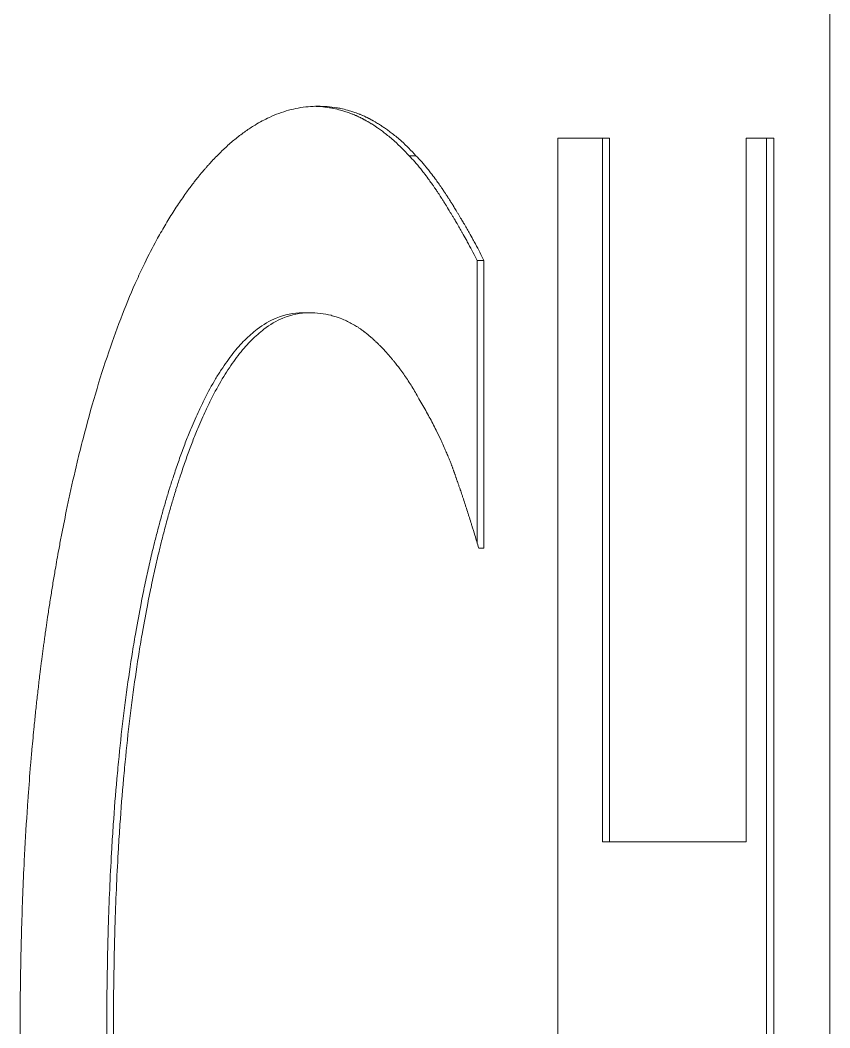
# Model space of a CAD drawing. Header units: millimetres. Extents: x 0 to 8410, y 0 to 5940.
# Drawn here: x 2665.186 to 2666.315, y 2257.443 to 2258.848 of the extents above; entities that cross this region are included whole.
import ezdxf

# ---------------------------------------------------------------- set-up
doc = ezdxf.new("R2010")
doc.units = ezdxf.units.MM
doc.header["$LTSCALE"] = 10
doc.layers.add('가시적인 것(ISO)', color=3, linetype='Continuous', lineweight=5, true_color=0x00ff00)

msp = doc.modelspace()

# ---------------------------------------------------------------- linework, layer by layer
at = {"layer": '가시적인 것(ISO)'}
for p, q in [((2666.3148, 2267.579), (2666.3148, 2238.579)), ((2666.0074, 2258.6833), (2665.9356, 2258.6833)), ((2665.9356, 2256.1833), (2665.9356, 2258.6833)), ((2666.0074, 2258.6833), (2666.0074, 2257.7027)), ((2666.2365, 2258.6833), (2666.1982, 2258.6833)), ((2666.1982, 2257.7027), (2666.1982, 2258.6833)), ((2666.2365, 2258.6833), (2666.2365, 2256.1833)), ((2665.7279, 2258.659), (2665.7375, 2258.659)), ((2665.8227, 2258.5131), (2665.8324, 2258.5131)), ((2665.8324, 2258.5131), (2665.8324, 2258.112)), ((2665.5793, 2258.4402), (2665.5888, 2258.4402)), ((2665.8251, 2258.112), (2665.8324, 2258.112)), ((2665.9976, 2257.7027), (2666.0074, 2257.7027)), ((2666.1982, 2257.7027), (2666.0074, 2257.7027))]:
    msp.add_line(p, q, dxfattribs=at)
for points, knots in [([(2665.3091, 2258.3855), (2665.3152, 2258.4037), (2665.3216, 2258.4212), (2665.3282, 2258.4381), (2665.3348, 2258.4549), (2665.3416, 2258.4711), (2665.3486, 2258.4865), (2665.3521, 2258.4943), (2665.3557, 2258.5018), (2665.3593, 2258.5092), (2665.3647, 2258.5203), (2665.3702, 2258.531), (2665.3758, 2258.5413), (2665.3777, 2258.5447), (2665.3796, 2258.5481), (2665.3815, 2258.5514), (2665.3853, 2258.5581), (2665.3891, 2258.5646), (2665.393, 2258.571), (2665.3949, 2258.5741), (2665.3969, 2258.5773), (2665.3988, 2258.5803), (2665.4028, 2258.5865), (2665.4067, 2258.5925), (2665.4108, 2258.5983), (2665.4128, 2258.6012), (2665.4148, 2258.6041), (2665.4168, 2258.6069), (2665.4199, 2258.6112), (2665.4229, 2258.6153), (2665.426, 2258.6193), (2665.4271, 2258.6207), (2665.4281, 2258.622), (2665.4291, 2258.6233), (2665.4307, 2258.6253), (2665.4322, 2258.6273), (2665.4338, 2258.6292), (2665.4343, 2258.6299), (2665.4349, 2258.6305), (2665.4354, 2258.6312), (2665.4364, 2258.6324), (2665.4375, 2258.6337), (2665.4385, 2258.635), (2665.4391, 2258.6356), (2665.4396, 2258.6362), (2665.4401, 2258.6369), (2665.4409, 2258.6378), (2665.4417, 2258.6387), (2665.4425, 2258.6396), (2665.4433, 2258.6406), (2665.4441, 2258.6415), (2665.4449, 2258.6424), (2665.4459, 2258.6436), (2665.447, 2258.6448), (2665.4481, 2258.646), (2665.4486, 2258.6466), (2665.4491, 2258.6472), (2665.4497, 2258.6478), (2665.4513, 2258.6495), (2665.4528, 2258.6513), (2665.4544, 2258.653), (2665.4555, 2258.6541), (2665.4566, 2258.6552), (2665.4577, 2258.6563), (2665.4609, 2258.6596), (2665.4641, 2258.6629), (2665.4673, 2258.666), (2665.4695, 2258.668), (2665.4716, 2258.67), (2665.4738, 2258.672), (2665.4781, 2258.6759), (2665.4824, 2258.6796), (2665.4868, 2258.6831), (2665.489, 2258.6849), (2665.4911, 2258.6866), (2665.4933, 2258.6882), (2665.4977, 2258.6915), (2665.5021, 2258.6946), (2665.5065, 2258.6975), (2665.5087, 2258.699), (2665.5109, 2258.7004), (2665.5131, 2258.7017), (2665.5197, 2258.7057), (2665.5264, 2258.7093), (2665.5331, 2258.7124), (2665.5375, 2258.7144), (2665.542, 2258.7163), (2665.5465, 2258.718), (2665.5554, 2258.7213), (2665.5644, 2258.7237), (2665.5735, 2258.7254), (2665.5826, 2258.727), (2665.5917, 2258.7279), (2665.6008, 2258.7279)], [0, 0, 0, 0, 0.166667, 0.166667, 0.166667, 0.333333, 0.333333, 0.333333, 0.416667, 0.416667, 0.416667, 0.541667, 0.541667, 0.541667, 0.583333, 0.583333, 0.583333, 0.666667, 0.666667, 0.666667, 0.708333, 0.708333, 0.708333, 0.791667, 0.791667, 0.791667, 0.833333, 0.833333, 0.833333, 0.895833, 0.895833, 0.895833, 0.916667, 0.916667, 0.916667, 0.947917, 0.947917, 0.947917, 0.958333, 0.958333, 0.958333, 0.979167, 0.979167, 0.979167, 0.989583, 0.989583, 0.989583, 1.005208, 1.005208, 1.005208, 1.020833, 1.020833, 1.020833, 1.041667, 1.041667, 1.041667, 1.052083, 1.052083, 1.052083, 1.083333, 1.083333, 1.083333, 1.104167, 1.104167, 1.104167, 1.166667, 1.166667, 1.166667, 1.208333, 1.208333, 1.208333, 1.291667, 1.291667, 1.291667, 1.333333, 1.333333, 1.333333, 1.416667, 1.416667, 1.416667, 1.458333, 1.458333, 1.458333, 1.583333, 1.583333, 1.583333, 1.666667, 1.666667, 1.666667, 1.833333, 1.833333, 1.833333, 2, 2, 2, 2]), ([(2665.5962, 2258.7278), (2665.5989, 2258.7277), (2665.6016, 2258.7276), (2665.6043, 2258.7274), (2665.6086, 2258.727), (2665.6128, 2258.7265), (2665.617, 2258.7258), (2665.6191, 2258.7255), (2665.6212, 2258.7251), (2665.6232, 2258.7247), (2665.6263, 2258.7241), (2665.6294, 2258.7233), (2665.6324, 2258.7225), (2665.6334, 2258.7222), (2665.6344, 2258.7219), (2665.6355, 2258.7217), (2665.6375, 2258.7211), (2665.6395, 2258.7204), (2665.6414, 2258.7198), (2665.6424, 2258.7194), (2665.6434, 2258.7191), (2665.6444, 2258.7187), (2665.6459, 2258.7182), (2665.6474, 2258.7176), (2665.6488, 2258.717), (2665.6493, 2258.7168), (2665.6498, 2258.7166), (2665.6503, 2258.7164), (2665.6513, 2258.716), (2665.6522, 2258.7156), (2665.6532, 2258.7152), (2665.6537, 2258.715), (2665.6542, 2258.7148), (2665.6547, 2258.7146), (2665.6556, 2258.7141), (2665.6566, 2258.7137), (2665.6575, 2258.7132), (2665.658, 2258.713), (2665.6585, 2258.7128), (2665.659, 2258.7125), (2665.6597, 2258.7122), (2665.6604, 2258.7118), (2665.6611, 2258.7115), (2665.6613, 2258.7114), (2665.6616, 2258.7112), (2665.6618, 2258.7111), (2665.6622, 2258.7109), (2665.6625, 2258.7107), (2665.6629, 2258.7106), (2665.6632, 2258.7104), (2665.6636, 2258.7102), (2665.664, 2258.71), (2665.6643, 2258.7098), (2665.6647, 2258.7096), (2665.665, 2258.7094), (2665.6654, 2258.7092), (2665.6657, 2258.7091), (2665.6661, 2258.7089), (2665.6665, 2258.7086), (2665.667, 2258.7083), (2665.6675, 2258.7081), (2665.6677, 2258.7079), (2665.6679, 2258.7078), (2665.6682, 2258.7077), (2665.6689, 2258.7073), (2665.6696, 2258.7069), (2665.6703, 2258.7065), (2665.6707, 2258.7062), (2665.6712, 2258.7059), (2665.6717, 2258.7057), (2665.6726, 2258.7051), (2665.6735, 2258.7046), (2665.6745, 2258.704), (2665.6749, 2258.7037), (2665.6754, 2258.7034), (2665.6758, 2258.7032), (2665.6768, 2258.7026), (2665.6777, 2258.702), (2665.6786, 2258.7014), (2665.679, 2258.7011), (2665.6795, 2258.7008), (2665.68, 2258.7005), (2665.6813, 2258.6996), (2665.6827, 2258.6987), (2665.684, 2258.6978), (2665.685, 2258.6972), (2665.6859, 2258.6965), (2665.6868, 2258.6959), (2665.6886, 2258.6946), (2665.6903, 2258.6933), (2665.6921, 2258.692), (2665.693, 2258.6913), (2665.6939, 2258.6906), (2665.6948, 2258.6899), (2665.6992, 2258.6865), (2665.7035, 2258.6829), (2665.7078, 2258.679), (2665.7147, 2258.6729), (2665.7214, 2258.6662), (2665.7279, 2258.659)], [0.062122, 0.062122, 0.062122, 0.062122, 0.166667, 0.166667, 0.166667, 0.333333, 0.333333, 0.333333, 0.416667, 0.416667, 0.416667, 0.541667, 0.541667, 0.541667, 0.583333, 0.583333, 0.583333, 0.666667, 0.666667, 0.666667, 0.708333, 0.708333, 0.708333, 0.770833, 0.770833, 0.770833, 0.791667, 0.791667, 0.791667, 0.833333, 0.833333, 0.833333, 0.854167, 0.854167, 0.854167, 0.895833, 0.895833, 0.895833, 0.916667, 0.916667, 0.916667, 0.947917, 0.947917, 0.947917, 0.958333, 0.958333, 0.958333, 0.973958, 0.973958, 0.973958, 0.989583, 0.989583, 0.989583, 1.005208, 1.005208, 1.005208, 1.020833, 1.020833, 1.020833, 1.041667, 1.041667, 1.041667, 1.052083, 1.052083, 1.052083, 1.083333, 1.083333, 1.083333, 1.104167, 1.104167, 1.104167, 1.145833, 1.145833, 1.145833, 1.166667, 1.166667, 1.166667, 1.208333, 1.208333, 1.208333, 1.229167, 1.229167, 1.229167, 1.291667, 1.291667, 1.291667, 1.333333, 1.333333, 1.333333, 1.416667, 1.416667, 1.416667, 1.458333, 1.458333, 1.458333, 1.666667, 1.666667, 1.666667, 2, 2, 2, 2]), ([(2665.6008, 2258.7279), (2665.6052, 2258.7279), (2665.6095, 2258.7277), (2665.6138, 2258.7274), (2665.6181, 2258.727), (2665.6224, 2258.7265), (2665.6265, 2258.7258), (2665.6286, 2258.7255), (2665.6307, 2258.7251), (2665.6328, 2258.7247), (2665.6359, 2258.7241), (2665.6389, 2258.7233), (2665.642, 2258.7225), (2665.643, 2258.7222), (2665.644, 2258.7219), (2665.645, 2258.7217), (2665.647, 2258.7211), (2665.649, 2258.7204), (2665.651, 2258.7198), (2665.652, 2258.7194), (2665.653, 2258.7191), (2665.654, 2258.7187), (2665.6554, 2258.7182), (2665.6569, 2258.7176), (2665.6584, 2258.717), (2665.6589, 2258.7168), (2665.6594, 2258.7166), (2665.6598, 2258.7164), (2665.6608, 2258.716), (2665.6618, 2258.7156), (2665.6628, 2258.7152), (2665.6632, 2258.715), (2665.6637, 2258.7148), (2665.6642, 2258.7146), (2665.6652, 2258.7141), (2665.6661, 2258.7137), (2665.6671, 2258.7132), (2665.6676, 2258.713), (2665.668, 2258.7128), (2665.6685, 2258.7125), (2665.6692, 2258.7122), (2665.67, 2258.7118), (2665.6707, 2258.7115), (2665.6709, 2258.7114), (2665.6711, 2258.7112), (2665.6714, 2258.7111), (2665.6717, 2258.7109), (2665.6721, 2258.7107), (2665.6724, 2258.7106), (2665.6728, 2258.7104), (2665.6732, 2258.7102), (2665.6735, 2258.71), (2665.6739, 2258.7098), (2665.6742, 2258.7096), (2665.6746, 2258.7094), (2665.6749, 2258.7092), (2665.6753, 2258.7091), (2665.6756, 2258.7089), (2665.6761, 2258.7086), (2665.6766, 2258.7083), (2665.677, 2258.7081), (2665.6773, 2258.7079), (2665.6775, 2258.7078), (2665.6777, 2258.7077), (2665.6784, 2258.7073), (2665.6791, 2258.7069), (2665.6798, 2258.7065), (2665.6803, 2258.7062), (2665.6808, 2258.7059), (2665.6812, 2258.7057), (2665.6822, 2258.7051), (2665.6831, 2258.7046), (2665.684, 2258.704), (2665.6845, 2258.7037), (2665.6849, 2258.7034), (2665.6854, 2258.7032), (2665.6863, 2258.7026), (2665.6872, 2258.702), (2665.6882, 2258.7014), (2665.6886, 2258.7011), (2665.6891, 2258.7008), (2665.6895, 2258.7005), (2665.6909, 2258.6996), (2665.6923, 2258.6987), (2665.6936, 2258.6978), (2665.6945, 2258.6972), (2665.6954, 2258.6965), (2665.6963, 2258.6959), (2665.6981, 2258.6946), (2665.6999, 2258.6933), (2665.7017, 2258.692), (2665.7026, 2258.6913), (2665.7035, 2258.6906), (2665.7044, 2258.6899), (2665.7088, 2258.6865), (2665.7131, 2258.6829), (2665.7174, 2258.679), (2665.7243, 2258.6729), (2665.731, 2258.6662), (2665.7375, 2258.659)], [0, 0, 0, 0, 0.166667, 0.166667, 0.166667, 0.333333, 0.333333, 0.333333, 0.416667, 0.416667, 0.416667, 0.541667, 0.541667, 0.541667, 0.583333, 0.583333, 0.583333, 0.666667, 0.666667, 0.666667, 0.708333, 0.708333, 0.708333, 0.770833, 0.770833, 0.770833, 0.791667, 0.791667, 0.791667, 0.833333, 0.833333, 0.833333, 0.854167, 0.854167, 0.854167, 0.895833, 0.895833, 0.895833, 0.916667, 0.916667, 0.916667, 0.947917, 0.947917, 0.947917, 0.958333, 0.958333, 0.958333, 0.973958, 0.973958, 0.973958, 0.989583, 0.989583, 0.989583, 1.005208, 1.005208, 1.005208, 1.020833, 1.020833, 1.020833, 1.041667, 1.041667, 1.041667, 1.052083, 1.052083, 1.052083, 1.083333, 1.083333, 1.083333, 1.104167, 1.104167, 1.104167, 1.145833, 1.145833, 1.145833, 1.166667, 1.166667, 1.166667, 1.208333, 1.208333, 1.208333, 1.229167, 1.229167, 1.229167, 1.291667, 1.291667, 1.291667, 1.333333, 1.333333, 1.333333, 1.416667, 1.416667, 1.416667, 1.458333, 1.458333, 1.458333, 1.666667, 1.666667, 1.666667, 2, 2, 2, 2]), ([(2665.7279, 2258.659), (2665.7306, 2258.6563), (2665.7332, 2258.6534), (2665.736, 2258.6503), (2665.7387, 2258.6472), (2665.7414, 2258.644), (2665.7442, 2258.6405), (2665.7456, 2258.6388), (2665.747, 2258.637), (2665.7484, 2258.6352), (2665.7505, 2258.6325), (2665.7527, 2258.6296), (2665.7548, 2258.6267), (2665.7556, 2258.6257), (2665.7563, 2258.6247), (2665.757, 2258.6237), (2665.7584, 2258.6217), (2665.7599, 2258.6197), (2665.7614, 2258.6176), (2665.7621, 2258.6165), (2665.7628, 2258.6154), (2665.7636, 2258.6144), (2665.7647, 2258.6128), (2665.7658, 2258.6111), (2665.7669, 2258.6095), (2665.7673, 2258.6089), (2665.7676, 2258.6083), (2665.768, 2258.6078), (2665.7688, 2258.6067), (2665.7695, 2258.6055), (2665.7703, 2258.6044), (2665.7706, 2258.6038), (2665.771, 2258.6032), (2665.7714, 2258.6027), (2665.7719, 2258.6018), (2665.7725, 2258.6009), (2665.7731, 2258.6), (2665.7733, 2258.5997), (2665.7734, 2258.5995), (2665.7736, 2258.5992), (2665.774, 2258.5986), (2665.7744, 2258.598), (2665.7748, 2258.5974), (2665.775, 2258.5971), (2665.7752, 2258.5968), (2665.7753, 2258.5965), (2665.7757, 2258.5959), (2665.7761, 2258.5953), (2665.7765, 2258.5947), (2665.7767, 2258.5944), (2665.7769, 2258.5941), (2665.7771, 2258.5938), (2665.7773, 2258.5933), (2665.7776, 2258.5929), (2665.7779, 2258.5924), (2665.7782, 2258.5919), (2665.7785, 2258.5915), (2665.7788, 2258.591), (2665.7791, 2258.5906), (2665.7793, 2258.5901), (2665.7796, 2258.5896), (2665.7799, 2258.5892), (2665.7802, 2258.5887), (2665.7805, 2258.5882), (2665.7809, 2258.5876), (2665.7812, 2258.587), (2665.7816, 2258.5864), (2665.7818, 2258.5861), (2665.782, 2258.5858), (2665.7822, 2258.5855), (2665.7827, 2258.5846), (2665.7833, 2258.5837), (2665.7838, 2258.5827), (2665.7842, 2258.5821), (2665.7846, 2258.5815), (2665.7849, 2258.5809), (2665.7857, 2258.5797), (2665.7864, 2258.5785), (2665.7871, 2258.5774), (2665.7875, 2258.5768), (2665.7878, 2258.5762), (2665.7882, 2258.5756), (2665.7889, 2258.5744), (2665.7896, 2258.5732), (2665.7903, 2258.572), (2665.7906, 2258.5715), (2665.791, 2258.5709), (2665.7913, 2258.5703), (2665.7924, 2258.5686), (2665.7934, 2258.5668), (2665.7944, 2258.5651), (2665.7951, 2258.564), (2665.7957, 2258.5629), (2665.7964, 2258.5617), (2665.7977, 2258.5595), (2665.799, 2258.5573), (2665.8002, 2258.5551), (2665.8008, 2258.554), (2665.8015, 2258.5529), (2665.8021, 2258.5518), (2665.8039, 2258.5485), (2665.8057, 2258.5454), (2665.8074, 2258.5422), (2665.8086, 2258.5401), (2665.8097, 2258.5381), (2665.8108, 2258.5361), (2665.813, 2258.532), (2665.8151, 2258.5281), (2665.8171, 2258.5243), (2665.8191, 2258.5204), (2665.8209, 2258.5167), (2665.8227, 2258.5131)], [0, 0, 0, 0, 0.166667, 0.166667, 0.166667, 0.333333, 0.333333, 0.333333, 0.416667, 0.416667, 0.416667, 0.541667, 0.541667, 0.541667, 0.583333, 0.583333, 0.583333, 0.666667, 0.666667, 0.666667, 0.708333, 0.708333, 0.708333, 0.770833, 0.770833, 0.770833, 0.791667, 0.791667, 0.791667, 0.833333, 0.833333, 0.833333, 0.854167, 0.854167, 0.854167, 0.885417, 0.885417, 0.885417, 0.895833, 0.895833, 0.895833, 0.916667, 0.916667, 0.916667, 0.927083, 0.927083, 0.927083, 0.947917, 0.947917, 0.947917, 0.958333, 0.958333, 0.958333, 0.973958, 0.973958, 0.973958, 0.989583, 0.989583, 0.989583, 1.005208, 1.005208, 1.005208, 1.020833, 1.020833, 1.020833, 1.041667, 1.041667, 1.041667, 1.052083, 1.052083, 1.052083, 1.083333, 1.083333, 1.083333, 1.104167, 1.104167, 1.104167, 1.145833, 1.145833, 1.145833, 1.166667, 1.166667, 1.166667, 1.208333, 1.208333, 1.208333, 1.229167, 1.229167, 1.229167, 1.291667, 1.291667, 1.291667, 1.333333, 1.333333, 1.333333, 1.416667, 1.416667, 1.416667, 1.458333, 1.458333, 1.458333, 1.583333, 1.583333, 1.583333, 1.666667, 1.666667, 1.666667, 1.833333, 1.833333, 1.833333, 2, 2, 2, 2]), ([(2665.7375, 2258.659), (2665.7402, 2258.6563), (2665.7428, 2258.6534), (2665.7456, 2258.6503), (2665.7483, 2258.6472), (2665.751, 2258.644), (2665.7538, 2258.6405), (2665.7552, 2258.6388), (2665.7566, 2258.637), (2665.758, 2258.6352), (2665.7602, 2258.6325), (2665.7623, 2258.6296), (2665.7645, 2258.6267), (2665.7652, 2258.6257), (2665.7659, 2258.6247), (2665.7666, 2258.6237), (2665.7681, 2258.6217), (2665.7695, 2258.6197), (2665.771, 2258.6176), (2665.7717, 2258.6165), (2665.7725, 2258.6154), (2665.7732, 2258.6144), (2665.7743, 2258.6128), (2665.7754, 2258.6111), (2665.7765, 2258.6095), (2665.7769, 2258.6089), (2665.7773, 2258.6083), (2665.7776, 2258.6078), (2665.7784, 2258.6067), (2665.7791, 2258.6055), (2665.7799, 2258.6044), (2665.7803, 2258.6038), (2665.7806, 2258.6032), (2665.781, 2258.6027), (2665.7816, 2258.6018), (2665.7821, 2258.6009), (2665.7827, 2258.6), (2665.7829, 2258.5997), (2665.7831, 2258.5995), (2665.7833, 2258.5992), (2665.7836, 2258.5986), (2665.784, 2258.598), (2665.7844, 2258.5974), (2665.7846, 2258.5971), (2665.7848, 2258.5968), (2665.785, 2258.5965), (2665.7854, 2258.5959), (2665.7857, 2258.5953), (2665.7861, 2258.5947), (2665.7863, 2258.5944), (2665.7865, 2258.5941), (2665.7867, 2258.5938), (2665.787, 2258.5933), (2665.7873, 2258.5929), (2665.7875, 2258.5924), (2665.7878, 2258.5919), (2665.7881, 2258.5915), (2665.7884, 2258.591), (2665.7887, 2258.5906), (2665.789, 2258.5901), (2665.7893, 2258.5896), (2665.7896, 2258.5892), (2665.7898, 2258.5887), (2665.7901, 2258.5882), (2665.7905, 2258.5876), (2665.7909, 2258.587), (2665.7913, 2258.5864), (2665.7914, 2258.5861), (2665.7916, 2258.5858), (2665.7918, 2258.5855), (2665.7924, 2258.5846), (2665.7929, 2258.5837), (2665.7935, 2258.5827), (2665.7939, 2258.5821), (2665.7942, 2258.5815), (2665.7946, 2258.5809), (2665.7953, 2258.5797), (2665.796, 2258.5785), (2665.7968, 2258.5774), (2665.7971, 2258.5768), (2665.7975, 2258.5762), (2665.7978, 2258.5756), (2665.7985, 2258.5744), (2665.7992, 2258.5732), (2665.7999, 2258.572), (2665.8003, 2258.5715), (2665.8006, 2258.5709), (2665.801, 2258.5703), (2665.802, 2258.5686), (2665.803, 2258.5668), (2665.804, 2258.5651), (2665.8047, 2258.564), (2665.8054, 2258.5629), (2665.806, 2258.5617), (2665.8073, 2258.5595), (2665.8086, 2258.5573), (2665.8099, 2258.5551), (2665.8105, 2258.554), (2665.8111, 2258.5529), (2665.8117, 2258.5518), (2665.8136, 2258.5485), (2665.8154, 2258.5454), (2665.8171, 2258.5422), (2665.8182, 2258.5401), (2665.8194, 2258.5381), (2665.8205, 2258.5361), (2665.8227, 2258.532), (2665.8247, 2258.5281), (2665.8267, 2258.5243), (2665.8287, 2258.5204), (2665.8306, 2258.5167), (2665.8324, 2258.5131)], [0, 0, 0, 0, 0.166667, 0.166667, 0.166667, 0.333333, 0.333333, 0.333333, 0.416667, 0.416667, 0.416667, 0.541667, 0.541667, 0.541667, 0.583333, 0.583333, 0.583333, 0.666667, 0.666667, 0.666667, 0.708333, 0.708333, 0.708333, 0.770833, 0.770833, 0.770833, 0.791667, 0.791667, 0.791667, 0.833333, 0.833333, 0.833333, 0.854167, 0.854167, 0.854167, 0.885417, 0.885417, 0.885417, 0.895833, 0.895833, 0.895833, 0.916667, 0.916667, 0.916667, 0.927083, 0.927083, 0.927083, 0.947917, 0.947917, 0.947917, 0.958333, 0.958333, 0.958333, 0.973958, 0.973958, 0.973958, 0.989583, 0.989583, 0.989583, 1.005208, 1.005208, 1.005208, 1.020833, 1.020833, 1.020833, 1.041667, 1.041667, 1.041667, 1.052083, 1.052083, 1.052083, 1.083333, 1.083333, 1.083333, 1.104167, 1.104167, 1.104167, 1.145833, 1.145833, 1.145833, 1.166667, 1.166667, 1.166667, 1.208333, 1.208333, 1.208333, 1.229167, 1.229167, 1.229167, 1.291667, 1.291667, 1.291667, 1.333333, 1.333333, 1.333333, 1.416667, 1.416667, 1.416667, 1.458333, 1.458333, 1.458333, 1.583333, 1.583333, 1.583333, 1.666667, 1.666667, 1.666667, 1.833333, 1.833333, 1.833333, 2, 2, 2, 2]), ([(2665.8227, 2258.5131), (2665.8227, 2258.502), (2665.8227, 2258.4908), (2665.8227, 2258.4797), (2665.8227, 2258.4685), (2665.8227, 2258.4574), (2665.8227, 2258.4463), (2665.8227, 2258.4295), (2665.8227, 2258.4128), (2665.8227, 2258.3961), (2665.8227, 2258.3905), (2665.8227, 2258.385), (2665.8227, 2258.3794), (2665.8227, 2258.3683), (2665.8227, 2258.3571), (2665.8227, 2258.346), (2665.8227, 2258.3404), (2665.8227, 2258.3348), (2665.8227, 2258.3293), (2665.8227, 2258.3181), (2665.8227, 2258.307), (2665.8227, 2258.2958), (2665.8227, 2258.2903), (2665.8227, 2258.2847), (2665.8227, 2258.2791), (2665.8227, 2258.268), (2665.8227, 2258.2568), (2665.8227, 2258.2457), (2665.8227, 2258.2401), (2665.8227, 2258.2345), (2665.8227, 2258.229), (2665.8227, 2258.2123), (2665.8227, 2258.1955), (2665.8227, 2258.1788), (2665.8227, 2258.1592), (2665.8227, 2258.1396), (2665.8227, 2258.12)], [0, 0, 0, 0, 0.00334279, 0.00334279, 0.00334279, 0.00668558, 0.00668558, 0.00668558, 0.01169976, 0.01169976, 0.01169976, 0.01337115, 0.01337115, 0.01337115, 0.01671394, 0.01671394, 0.01671394, 0.01838533, 0.01838533, 0.01838533, 0.02172812, 0.02172812, 0.02172812, 0.02339951, 0.02339951, 0.02339951, 0.0267423, 0.0267423, 0.0267423, 0.0284137, 0.0284137, 0.0284137, 0.03342788, 0.03342788, 0.03342788, 0.03931242, 0.03931242, 0.03931242, 0.03931242]), ([(2665.5793, 2258.4402), (2665.5668, 2258.4402), (2665.5546, 2258.4377), (2665.5426, 2258.4326), (2665.5336, 2258.4289), (2665.5247, 2258.4237), (2665.516, 2258.4171), (2665.5131, 2258.4149), (2665.5102, 2258.4125), (2665.5074, 2258.41), (2665.5017, 2258.405), (2665.496, 2258.3993), (2665.4905, 2258.393), (2665.4877, 2258.3899), (2665.4849, 2258.3866), (2665.4822, 2258.3831), (2665.4767, 2258.3762), (2665.4713, 2258.3687), (2665.466, 2258.3605), (2665.4633, 2258.3564), (2665.4607, 2258.3522), (2665.458, 2258.3478), (2665.4528, 2258.339), (2665.4476, 2258.3296), (2665.4426, 2258.3195), (2665.44, 2258.3145), (2665.4375, 2258.3093), (2665.435, 2258.304), (2665.4313, 2258.296), (2665.4276, 2258.2876), (2665.424, 2258.2789), (2665.4228, 2258.276), (2665.4216, 2258.273), (2665.4204, 2258.27), (2665.4179, 2258.2641), (2665.4156, 2258.2579), (2665.4132, 2258.2517), (2665.412, 2258.2485), (2665.4109, 2258.2453), (2665.4097, 2258.2421), (2665.4074, 2258.2357), (2665.4051, 2258.2291), (2665.4028, 2258.2223), (2665.4016, 2258.2189), (2665.4005, 2258.2155), (2665.3994, 2258.2121), (2665.3977, 2258.2069), (2665.396, 2258.2016), (2665.3943, 2258.1962), (2665.3937, 2258.1945), (2665.3932, 2258.1927), (2665.3926, 2258.1909), (2665.3918, 2258.1881), (2665.391, 2258.1854), (2665.3901, 2258.1827), (2665.3893, 2258.1799), (2665.3885, 2258.1771), (2665.3877, 2258.1743), (2665.3869, 2258.1715), (2665.3861, 2258.1687), (2665.3852, 2258.1659), (2665.3844, 2258.163), (2665.3836, 2258.1602), (2665.3828, 2258.1573), (2665.3818, 2258.1535), (2665.3807, 2258.1496), (2665.3797, 2258.1458), (2665.3792, 2258.1438), (2665.3786, 2258.1419), (2665.3781, 2258.1399), (2665.3766, 2258.1341), (2665.3751, 2258.1282), (2665.3736, 2258.1222), (2665.3726, 2258.1182), (2665.3716, 2258.1142), (2665.3706, 2258.1102), (2665.3686, 2258.1021), (2665.3667, 2258.094), (2665.3648, 2258.0857), (2665.3639, 2258.0815), (2665.363, 2258.0774), (2665.3621, 2258.0732), (2665.3602, 2258.0648), (2665.3584, 2258.0563), (2665.3567, 2258.0478), (2665.3558, 2258.0435), (2665.355, 2258.0391), (2665.3541, 2258.0348), (2665.3516, 2258.0218), (2665.3491, 2258.0085), (2665.3468, 2257.995), (2665.3452, 2257.986), (2665.3437, 2257.9769), (2665.3422, 2257.9677), (2665.3393, 2257.9493), (2665.3365, 2257.9304), (2665.3339, 2257.9112), (2665.3326, 2257.9015), (2665.3313, 2257.8918), (2665.3301, 2257.882), (2665.3277, 2257.8623), (2665.3255, 2257.8422), (2665.3234, 2257.8217), (2665.3224, 2257.8114), (2665.3214, 2257.8011), (2665.3205, 2257.7906), (2665.3186, 2257.7697), (2665.3169, 2257.7484), (2665.3154, 2257.7266), (2665.3147, 2257.7157), (2665.314, 2257.7047), (2665.3133, 2257.6936), (2665.3114, 2257.6604), (2665.3098, 2257.6262), (2665.3087, 2257.591), (2665.3072, 2257.5442), (2665.3064, 2257.4956), (2665.3064, 2257.4454)], [0, 0, 0, 0, 0.166667, 0.166667, 0.166667, 0.291667, 0.291667, 0.291667, 0.333333, 0.333333, 0.333333, 0.416667, 0.416667, 0.416667, 0.458333, 0.458333, 0.458333, 0.541667, 0.541667, 0.541667, 0.583333, 0.583333, 0.583333, 0.666667, 0.666667, 0.666667, 0.708333, 0.708333, 0.708333, 0.770833, 0.770833, 0.770833, 0.791667, 0.791667, 0.791667, 0.833333, 0.833333, 0.833333, 0.854167, 0.854167, 0.854167, 0.895833, 0.895833, 0.895833, 0.916667, 0.916667, 0.916667, 0.947917, 0.947917, 0.947917, 0.958333, 0.958333, 0.958333, 0.973958, 0.973958, 0.973958, 0.989583, 0.989583, 0.989583, 1.005208, 1.005208, 1.005208, 1.020833, 1.020833, 1.020833, 1.041667, 1.041667, 1.041667, 1.052083, 1.052083, 1.052083, 1.083333, 1.083333, 1.083333, 1.104167, 1.104167, 1.104167, 1.145833, 1.145833, 1.145833, 1.166667, 1.166667, 1.166667, 1.208333, 1.208333, 1.208333, 1.229167, 1.229167, 1.229167, 1.291667, 1.291667, 1.291667, 1.333333, 1.333333, 1.333333, 1.416667, 1.416667, 1.416667, 1.458333, 1.458333, 1.458333, 1.541667, 1.541667, 1.541667, 1.583333, 1.583333, 1.583333, 1.666667, 1.666667, 1.666667, 1.708333, 1.708333, 1.708333, 1.833333, 1.833333, 1.833333, 2, 2, 2, 2]), ([(2665.5888, 2258.4402), (2665.5763, 2258.4402), (2665.564, 2258.4377), (2665.552, 2258.4326), (2665.543, 2258.4289), (2665.5342, 2258.4237), (2665.5255, 2258.4171), (2665.5226, 2258.4149), (2665.5197, 2258.4125), (2665.5168, 2258.41), (2665.5111, 2258.405), (2665.5055, 2258.3993), (2665.4999, 2258.393), (2665.4971, 2258.3899), (2665.4944, 2258.3866), (2665.4916, 2258.3831), (2665.4861, 2258.3762), (2665.4807, 2258.3687), (2665.4754, 2258.3605), (2665.4727, 2258.3564), (2665.4701, 2258.3522), (2665.4675, 2258.3478), (2665.4622, 2258.339), (2665.4571, 2258.3296), (2665.452, 2258.3195), (2665.4494, 2258.3145), (2665.4469, 2258.3093), (2665.4444, 2258.304), (2665.4407, 2258.296), (2665.437, 2258.2876), (2665.4334, 2258.2789), (2665.4322, 2258.276), (2665.4309, 2258.273), (2665.4297, 2258.27), (2665.4273, 2258.2641), (2665.425, 2258.2579), (2665.4226, 2258.2517), (2665.4214, 2258.2485), (2665.4202, 2258.2453), (2665.4191, 2258.2421), (2665.4167, 2258.2357), (2665.4144, 2258.2291), (2665.4121, 2258.2223), (2665.411, 2258.2189), (2665.4099, 2258.2155), (2665.4087, 2258.2121), (2665.407, 2258.2069), (2665.4053, 2258.2016), (2665.4037, 2258.1962), (2665.4031, 2258.1945), (2665.4026, 2258.1927), (2665.402, 2258.1909), (2665.4012, 2258.1881), (2665.4003, 2258.1854), (2665.3995, 2258.1827), (2665.3987, 2258.1799), (2665.3979, 2258.1771), (2665.3971, 2258.1743), (2665.3962, 2258.1715), (2665.3954, 2258.1687), (2665.3946, 2258.1659), (2665.3938, 2258.163), (2665.393, 2258.1602), (2665.3922, 2258.1573), (2665.3911, 2258.1535), (2665.3901, 2258.1496), (2665.389, 2258.1458), (2665.3885, 2258.1438), (2665.388, 2258.1419), (2665.3875, 2258.1399), (2665.3859, 2258.1341), (2665.3844, 2258.1282), (2665.3829, 2258.1222), (2665.3819, 2258.1182), (2665.3809, 2258.1142), (2665.3799, 2258.1102), (2665.378, 2258.1021), (2665.3761, 2258.094), (2665.3742, 2258.0857), (2665.3733, 2258.0815), (2665.3723, 2258.0774), (2665.3714, 2258.0732), (2665.3696, 2258.0648), (2665.3678, 2258.0563), (2665.3661, 2258.0478), (2665.3652, 2258.0435), (2665.3643, 2258.0391), (2665.3635, 2258.0348), (2665.3609, 2258.0218), (2665.3585, 2258.0085), (2665.3561, 2257.995), (2665.3545, 2257.986), (2665.353, 2257.9769), (2665.3515, 2257.9677), (2665.3486, 2257.9493), (2665.3458, 2257.9304), (2665.3432, 2257.9112), (2665.3419, 2257.9015), (2665.3407, 2257.8918), (2665.3394, 2257.882), (2665.337, 2257.8623), (2665.3348, 2257.8422), (2665.3327, 2257.8217), (2665.3317, 2257.8114), (2665.3307, 2257.8011), (2665.3298, 2257.7906), (2665.3279, 2257.7697), (2665.3262, 2257.7484), (2665.3247, 2257.7266), (2665.324, 2257.7157), (2665.3233, 2257.7047), (2665.3226, 2257.6936), (2665.3207, 2257.6604), (2665.3191, 2257.6262), (2665.318, 2257.591), (2665.3165, 2257.5442), (2665.3157, 2257.4956), (2665.3157, 2257.4454)], [0, 0, 0, 0, 0.166667, 0.166667, 0.166667, 0.291667, 0.291667, 0.291667, 0.333333, 0.333333, 0.333333, 0.416667, 0.416667, 0.416667, 0.458333, 0.458333, 0.458333, 0.541667, 0.541667, 0.541667, 0.583333, 0.583333, 0.583333, 0.666667, 0.666667, 0.666667, 0.708333, 0.708333, 0.708333, 0.770833, 0.770833, 0.770833, 0.791667, 0.791667, 0.791667, 0.833333, 0.833333, 0.833333, 0.854167, 0.854167, 0.854167, 0.895833, 0.895833, 0.895833, 0.916667, 0.916667, 0.916667, 0.947917, 0.947917, 0.947917, 0.958333, 0.958333, 0.958333, 0.973958, 0.973958, 0.973958, 0.989583, 0.989583, 0.989583, 1.005208, 1.005208, 1.005208, 1.020833, 1.020833, 1.020833, 1.041667, 1.041667, 1.041667, 1.052083, 1.052083, 1.052083, 1.083333, 1.083333, 1.083333, 1.104167, 1.104167, 1.104167, 1.145833, 1.145833, 1.145833, 1.166667, 1.166667, 1.166667, 1.208333, 1.208333, 1.208333, 1.229167, 1.229167, 1.229167, 1.291667, 1.291667, 1.291667, 1.333333, 1.333333, 1.333333, 1.416667, 1.416667, 1.416667, 1.458333, 1.458333, 1.458333, 1.541667, 1.541667, 1.541667, 1.583333, 1.583333, 1.583333, 1.666667, 1.666667, 1.666667, 1.708333, 1.708333, 1.708333, 1.833333, 1.833333, 1.833333, 2, 2, 2, 2]), ([(2665.7403, 2258.3227), (2665.7372, 2258.3283), (2665.734, 2258.3338), (2665.7307, 2258.3391), (2665.7274, 2258.3444), (2665.7239, 2258.3495), (2665.7205, 2258.3545), (2665.7187, 2258.357), (2665.7169, 2258.3595), (2665.7151, 2258.3619), (2665.7124, 2258.3655), (2665.7097, 2258.369), (2665.7069, 2258.3725), (2665.706, 2258.3736), (2665.705, 2258.3748), (2665.7041, 2258.3759), (2665.7022, 2258.3782), (2665.7003, 2258.3804), (2665.6983, 2258.3825), (2665.6974, 2258.3836), (2665.6964, 2258.3847), (2665.6954, 2258.3858), (2665.6939, 2258.3874), (2665.6925, 2258.389), (2665.691, 2258.3905), (2665.6905, 2258.391), (2665.69, 2258.3916), (2665.6895, 2258.3921), (2665.6885, 2258.3931), (2665.6874, 2258.3941), (2665.6864, 2258.3951), (2665.6859, 2258.3956), (2665.6854, 2258.3961), (2665.6849, 2258.3966), (2665.6841, 2258.3974), (2665.6834, 2258.3981), (2665.6826, 2258.3989), (2665.6823, 2258.3991), (2665.6821, 2258.3994), (2665.6818, 2258.3996), (2665.6813, 2258.4001), (2665.6808, 2258.4006), (2665.6802, 2258.4011), (2665.68, 2258.4013), (2665.6797, 2258.4015), (2665.6795, 2258.4018), (2665.6789, 2258.4023), (2665.6784, 2258.4027), (2665.6779, 2258.4032), (2665.6776, 2258.4035), (2665.6774, 2258.4037), (2665.6771, 2258.4039), (2665.6767, 2258.4043), (2665.6763, 2258.4046), (2665.6759, 2258.405), (2665.6755, 2258.4053), (2665.6751, 2258.4057), (2665.6747, 2258.406), (2665.6743, 2258.4064), (2665.6739, 2258.4067), (2665.6735, 2258.4071), (2665.6731, 2258.4074), (2665.6727, 2258.4078), (2665.6723, 2258.4081), (2665.6718, 2258.4086), (2665.6712, 2258.409), (2665.6707, 2258.4095), (2665.6704, 2258.4097), (2665.6702, 2258.4099), (2665.6699, 2258.4101), (2665.6694, 2258.4106), (2665.6688, 2258.411), (2665.6683, 2258.4114), (2665.668, 2258.4117), (2665.6677, 2258.4119), (2665.6675, 2258.4121), (2665.6669, 2258.4125), (2665.6664, 2258.4129), (2665.6658, 2258.4133), (2665.6656, 2258.4136), (2665.6653, 2258.4138), (2665.665, 2258.414), (2665.6642, 2258.4146), (2665.6634, 2258.4152), (2665.6625, 2258.4158), (2665.662, 2258.4162), (2665.6614, 2258.4166), (2665.6609, 2258.417), (2665.6598, 2258.4177), (2665.6587, 2258.4185), (2665.6576, 2258.4192), (2665.657, 2258.4196), (2665.6565, 2258.42), (2665.6559, 2258.4203), (2665.6542, 2258.4214), (2665.6525, 2258.4224), (2665.6508, 2258.4234), (2665.6497, 2258.4241), (2665.6486, 2258.4247), (2665.6474, 2258.4253), (2665.6451, 2258.4266), (2665.6428, 2258.4277), (2665.6405, 2258.4288), (2665.6393, 2258.4293), (2665.6382, 2258.4299), (2665.637, 2258.4304), (2665.6335, 2258.4319), (2665.6299, 2258.4332), (2665.6263, 2258.4344), (2665.6239, 2258.4351), (2665.6215, 2258.4358), (2665.6191, 2258.4365), (2665.6142, 2258.4377), (2665.6092, 2258.4386), (2665.6042, 2258.4392), (2665.5992, 2258.4399), (2665.594, 2258.4402), (2665.5888, 2258.4402)], [0, 0, 0, 0, 0.166667, 0.166667, 0.166667, 0.333333, 0.333333, 0.333333, 0.416667, 0.416667, 0.416667, 0.541667, 0.541667, 0.541667, 0.583333, 0.583333, 0.583333, 0.666667, 0.666667, 0.666667, 0.708333, 0.708333, 0.708333, 0.770833, 0.770833, 0.770833, 0.791667, 0.791667, 0.791667, 0.833333, 0.833333, 0.833333, 0.854167, 0.854167, 0.854167, 0.885417, 0.885417, 0.885417, 0.895833, 0.895833, 0.895833, 0.916667, 0.916667, 0.916667, 0.927083, 0.927083, 0.927083, 0.947917, 0.947917, 0.947917, 0.958333, 0.958333, 0.958333, 0.973958, 0.973958, 0.973958, 0.989583, 0.989583, 0.989583, 1.005208, 1.005208, 1.005208, 1.020833, 1.020833, 1.020833, 1.041667, 1.041667, 1.041667, 1.052083, 1.052083, 1.052083, 1.072917, 1.072917, 1.072917, 1.083333, 1.083333, 1.083333, 1.104167, 1.104167, 1.104167, 1.114583, 1.114583, 1.114583, 1.145833, 1.145833, 1.145833, 1.166667, 1.166667, 1.166667, 1.208333, 1.208333, 1.208333, 1.229167, 1.229167, 1.229167, 1.291667, 1.291667, 1.291667, 1.333333, 1.333333, 1.333333, 1.416667, 1.416667, 1.416667, 1.458333, 1.458333, 1.458333, 1.583333, 1.583333, 1.583333, 1.666667, 1.666667, 1.666667, 1.833333, 1.833333, 1.833333, 2, 2, 2, 2]), ([(2665.1855, 2257.4353), (2665.1855, 2257.4689), (2665.1858, 2257.5018), (2665.1864, 2257.5342), (2665.187, 2257.5666), (2665.188, 2257.5984), (2665.1892, 2257.6296), (2665.1898, 2257.6452), (2665.1905, 2257.6606), (2665.1912, 2257.676), (2665.1924, 2257.6989), (2665.1937, 2257.7216), (2665.1952, 2257.7439), (2665.1957, 2257.7513), (2665.1962, 2257.7587), (2665.1967, 2257.7661), (2665.1978, 2257.7809), (2665.1989, 2257.7954), (2665.2001, 2257.8099), (2665.2007, 2257.8171), (2665.2013, 2257.8243), (2665.202, 2257.8314), (2665.2029, 2257.8422), (2665.204, 2257.8528), (2665.205, 2257.8634), (2665.2054, 2257.8669), (2665.2057, 2257.8704), (2665.2061, 2257.8739), (2665.2068, 2257.8809), (2665.2075, 2257.8879), (2665.2083, 2257.8948), (2665.2086, 2257.8983), (2665.209, 2257.9017), (2665.2094, 2257.9052), (2665.2102, 2257.9121), (2665.211, 2257.9189), (2665.2118, 2257.9258), (2665.2122, 2257.9292), (2665.2126, 2257.9326), (2665.213, 2257.936), (2665.2136, 2257.941), (2665.2143, 2257.9461), (2665.2149, 2257.9512), (2665.2151, 2257.9528), (2665.2153, 2257.9545), (2665.2156, 2257.9562), (2665.2159, 2257.9587), (2665.2162, 2257.9612), (2665.2165, 2257.9637), (2665.2169, 2257.9662), (2665.2172, 2257.9688), (2665.2175, 2257.9712), (2665.2179, 2257.9737), (2665.2182, 2257.9762), (2665.2186, 2257.9787), (2665.2189, 2257.9812), (2665.2192, 2257.9837), (2665.2196, 2257.9862), (2665.22, 2257.9895), (2665.2205, 2257.9928), (2665.221, 2257.996), (2665.2212, 2257.9977), (2665.2214, 2257.9993), (2665.2217, 2258.001), (2665.2224, 2258.0059), (2665.2231, 2258.0107), (2665.2238, 2258.0156), (2665.2243, 2258.0188), (2665.2248, 2258.0221), (2665.2253, 2258.0253), (2665.2262, 2258.0317), (2665.2272, 2258.0381), (2665.2282, 2258.0445), (2665.2288, 2258.0477), (2665.2293, 2258.0508), (2665.2298, 2258.054), (2665.2308, 2258.0603), (2665.2318, 2258.0666), (2665.2329, 2258.0729), (2665.2334, 2258.076), (2665.234, 2258.0791), (2665.2345, 2258.0822), (2665.2361, 2258.0915), (2665.2377, 2258.1007), (2665.2394, 2258.1098), (2665.2405, 2258.1159), (2665.2417, 2258.122), (2665.2428, 2258.128), (2665.2451, 2258.14), (2665.2475, 2258.1518), (2665.2499, 2258.1635), (2665.2511, 2258.1693), (2665.2523, 2258.1751), (2665.2535, 2258.1809), (2665.2572, 2258.1982), (2665.2611, 2258.2151), (2665.2651, 2258.2317), (2665.2677, 2258.2427), (2665.2704, 2258.2536), (2665.2732, 2258.2644), (2665.2787, 2258.2858), (2665.2845, 2258.3067), (2665.2905, 2258.3268), (2665.2964, 2258.347), (2665.3026, 2258.3666), (2665.3091, 2258.3855)], [0, 0, 0, 0, 0.166667, 0.166667, 0.166667, 0.333333, 0.333333, 0.333333, 0.416667, 0.416667, 0.416667, 0.541667, 0.541667, 0.541667, 0.583333, 0.583333, 0.583333, 0.666667, 0.666667, 0.666667, 0.708333, 0.708333, 0.708333, 0.770833, 0.770833, 0.770833, 0.791667, 0.791667, 0.791667, 0.833333, 0.833333, 0.833333, 0.854167, 0.854167, 0.854167, 0.895833, 0.895833, 0.895833, 0.916667, 0.916667, 0.916667, 0.947917, 0.947917, 0.947917, 0.958333, 0.958333, 0.958333, 0.973958, 0.973958, 0.973958, 0.989583, 0.989583, 0.989583, 1.005208, 1.005208, 1.005208, 1.020833, 1.020833, 1.020833, 1.041667, 1.041667, 1.041667, 1.052083, 1.052083, 1.052083, 1.083333, 1.083333, 1.083333, 1.104167, 1.104167, 1.104167, 1.145833, 1.145833, 1.145833, 1.166667, 1.166667, 1.166667, 1.208333, 1.208333, 1.208333, 1.229167, 1.229167, 1.229167, 1.291667, 1.291667, 1.291667, 1.333333, 1.333333, 1.333333, 1.416667, 1.416667, 1.416667, 1.458333, 1.458333, 1.458333, 1.583333, 1.583333, 1.583333, 1.666667, 1.666667, 1.666667, 1.833333, 1.833333, 1.833333, 2, 2, 2, 2]), ([(2665.8251, 2258.112), (2665.8233, 2258.1181), (2665.8215, 2258.1241), (2665.8197, 2258.1301), (2665.8183, 2258.1346), (2665.8169, 2258.139), (2665.8156, 2258.1435), (2665.8151, 2258.1449), (2665.8146, 2258.1464), (2665.8142, 2258.1479), (2665.8133, 2258.1508), (2665.8123, 2258.1538), (2665.8114, 2258.1567), (2665.8109, 2258.1581), (2665.8105, 2258.1596), (2665.81, 2258.1611), (2665.8091, 2258.164), (2665.8081, 2258.1669), (2665.8072, 2258.1697), (2665.8067, 2258.1712), (2665.8063, 2258.1726), (2665.8058, 2258.1741), (2665.8048, 2258.1769), (2665.8039, 2258.1798), (2665.8029, 2258.1827), (2665.8025, 2258.1841), (2665.802, 2258.1855), (2665.8015, 2258.1869), (2665.8008, 2258.1891), (2665.8001, 2258.1912), (2665.7994, 2258.1933), (2665.7991, 2258.194), (2665.7989, 2258.1947), (2665.7987, 2258.1954), (2665.7982, 2258.1968), (2665.7977, 2258.1982), (2665.7972, 2258.1996), (2665.797, 2258.2003), (2665.7967, 2258.201), (2665.7965, 2258.2017), (2665.7961, 2258.2028), (2665.7958, 2258.2038), (2665.7954, 2258.2049), (2665.7953, 2258.2052), (2665.7952, 2258.2056), (2665.795, 2258.2059), (2665.7948, 2258.2066), (2665.7946, 2258.2073), (2665.7943, 2258.208), (2665.7942, 2258.2083), (2665.7941, 2258.2087), (2665.794, 2258.209), (2665.7938, 2258.2096), (2665.7936, 2258.2101), (2665.7934, 2258.2106), (2665.7932, 2258.2111), (2665.793, 2258.2116), (2665.7929, 2258.2122), (2665.7927, 2258.2127), (2665.7925, 2258.2132), (2665.7923, 2258.2137), (2665.7921, 2258.2142), (2665.792, 2258.2148), (2665.7918, 2258.2153), (2665.7916, 2258.2158), (2665.7914, 2258.2163), (2665.7912, 2258.2168), (2665.791, 2258.2173), (2665.7909, 2258.2179), (2665.7907, 2258.2184), (2665.7905, 2258.2189), (2665.7903, 2258.2194), (2665.7901, 2258.2199), (2665.7899, 2258.2205), (2665.7897, 2258.221), (2665.7895, 2258.2215), (2665.7893, 2258.2222), (2665.789, 2258.2229), (2665.7888, 2258.2236), (2665.7886, 2258.2239), (2665.7885, 2258.2243), (2665.7884, 2258.2246), (2665.7881, 2258.2253), (2665.7879, 2258.226), (2665.7876, 2258.2267), (2665.7875, 2258.2271), (2665.7873, 2258.2274), (2665.7872, 2258.2278), (2665.7868, 2258.2288), (2665.7864, 2258.2299), (2665.786, 2258.2309), (2665.7857, 2258.2316), (2665.7854, 2258.2323), (2665.7851, 2258.2331), (2665.7846, 2258.2345), (2665.784, 2258.2359), (2665.7834, 2258.2373), (2665.7831, 2258.238), (2665.7829, 2258.2387), (2665.7826, 2258.2394), (2665.7817, 2258.2416), (2665.7808, 2258.2437), (2665.7799, 2258.2459), (2665.7792, 2258.2473), (2665.7786, 2258.2487), (2665.778, 2258.2502), (2665.7767, 2258.2531), (2665.7754, 2258.256), (2665.7741, 2258.2589), (2665.7734, 2258.2604), (2665.7727, 2258.2618), (2665.7721, 2258.2633), (2665.77, 2258.2677), (2665.7678, 2258.2721), (2665.7656, 2258.2766), (2665.7641, 2258.2796), (2665.7626, 2258.2826), (2665.761, 2258.2856), (2665.7579, 2258.2917), (2665.7546, 2258.2978), (2665.7512, 2258.304), (2665.7477, 2258.3101), (2665.7441, 2258.3164), (2665.7403, 2258.3227)], [0, 0, 0, 0, 0.166667, 0.166667, 0.166667, 0.291667, 0.291667, 0.291667, 0.333333, 0.333333, 0.333333, 0.416667, 0.416667, 0.416667, 0.458333, 0.458333, 0.458333, 0.541667, 0.541667, 0.541667, 0.583333, 0.583333, 0.583333, 0.666667, 0.666667, 0.666667, 0.708333, 0.708333, 0.708333, 0.770833, 0.770833, 0.770833, 0.791667, 0.791667, 0.791667, 0.833333, 0.833333, 0.833333, 0.854167, 0.854167, 0.854167, 0.885417, 0.885417, 0.885417, 0.895833, 0.895833, 0.895833, 0.916667, 0.916667, 0.916667, 0.927083, 0.927083, 0.927083, 0.942708, 0.942708, 0.942708, 0.958333, 0.958333, 0.958333, 0.973958, 0.973958, 0.973958, 0.989583, 0.989583, 0.989583, 1.005208, 1.005208, 1.005208, 1.020833, 1.020833, 1.020833, 1.036458, 1.036458, 1.036458, 1.052083, 1.052083, 1.052083, 1.072917, 1.072917, 1.072917, 1.083333, 1.083333, 1.083333, 1.104167, 1.104167, 1.104167, 1.114583, 1.114583, 1.114583, 1.145833, 1.145833, 1.145833, 1.166667, 1.166667, 1.166667, 1.208333, 1.208333, 1.208333, 1.229167, 1.229167, 1.229167, 1.291667, 1.291667, 1.291667, 1.333333, 1.333333, 1.333333, 1.416667, 1.416667, 1.416667, 1.458333, 1.458333, 1.458333, 1.583333, 1.583333, 1.583333, 1.666667, 1.666667, 1.666667, 1.833333, 1.833333, 1.833333, 2, 2, 2, 2]), ([(2665.3064, 2257.4454), (2665.3064, 2257.4175), (2665.3066, 2257.3902), (2665.307, 2257.3634), (2665.3074, 2257.3367), (2665.308, 2257.3105), (2665.3088, 2257.2849), (2665.3092, 2257.2721), (2665.3096, 2257.2595), (2665.3101, 2257.247), (2665.3109, 2257.2282), (2665.3117, 2257.2098), (2665.3127, 2257.1917), (2665.313, 2257.1857), (2665.3133, 2257.1797), (2665.3137, 2257.1737), (2665.3144, 2257.1618), (2665.3151, 2257.15), (2665.3159, 2257.1384), (2665.3163, 2257.1326), (2665.3167, 2257.1268), (2665.3171, 2257.1211), (2665.3178, 2257.1125), (2665.3184, 2257.1039), (2665.3191, 2257.0955), (2665.3193, 2257.0927), (2665.3196, 2257.0898), (2665.3198, 2257.087), (2665.3203, 2257.0814), (2665.3207, 2257.0759), (2665.3212, 2257.0704), (2665.3215, 2257.0676), (2665.3217, 2257.0648), (2665.322, 2257.0621), (2665.3225, 2257.0566), (2665.323, 2257.0512), (2665.3235, 2257.0457), (2665.3238, 2257.043), (2665.3241, 2257.0403), (2665.3243, 2257.0377), (2665.3247, 2257.0336), (2665.3252, 2257.0296), (2665.3256, 2257.0256), (2665.3257, 2257.0243), (2665.3259, 2257.023), (2665.326, 2257.0216), (2665.3262, 2257.0196), (2665.3264, 2257.0176), (2665.3266, 2257.0157), (2665.3269, 2257.0137), (2665.3271, 2257.0117), (2665.3273, 2257.0097), (2665.3275, 2257.0078), (2665.3277, 2257.0058), (2665.3279, 2257.0039), (2665.3282, 2257.0019), (2665.3284, 2256.9999), (2665.3286, 2256.998), (2665.3289, 2256.9954), (2665.3292, 2256.9928), (2665.3295, 2256.9902), (2665.3297, 2256.9889), (2665.3298, 2256.9876), (2665.33, 2256.9863), (2665.3304, 2256.9825), (2665.3309, 2256.9786), (2665.3314, 2256.9748), (2665.3317, 2256.9723), (2665.332, 2256.9697), (2665.3323, 2256.9672), (2665.333, 2256.9621), (2665.3336, 2256.9571), (2665.3343, 2256.9521), (2665.3346, 2256.9496), (2665.335, 2256.9471), (2665.3353, 2256.9446), (2665.336, 2256.9397), (2665.3367, 2256.9348), (2665.3374, 2256.9299), (2665.3377, 2256.9274), (2665.3381, 2256.925), (2665.3384, 2256.9225), (2665.3395, 2256.9153), (2665.3406, 2256.908), (2665.3417, 2256.9009), (2665.3424, 2256.8961), (2665.3431, 2256.8914), (2665.3439, 2256.8867), (2665.3454, 2256.8774), (2665.347, 2256.8681), (2665.3486, 2256.859), (2665.3494, 2256.8545), (2665.3502, 2256.8499), (2665.351, 2256.8454), (2665.3551, 2256.823), (2665.3595, 2256.8014), (2665.3641, 2256.7807), (2665.3715, 2256.7475), (2665.3795, 2256.7166), (2665.3882, 2256.6877)], [0, 0, 0, 0, 0.166667, 0.166667, 0.166667, 0.333333, 0.333333, 0.333333, 0.416667, 0.416667, 0.416667, 0.541667, 0.541667, 0.541667, 0.583333, 0.583333, 0.583333, 0.666667, 0.666667, 0.666667, 0.708333, 0.708333, 0.708333, 0.770833, 0.770833, 0.770833, 0.791667, 0.791667, 0.791667, 0.833333, 0.833333, 0.833333, 0.854167, 0.854167, 0.854167, 0.895833, 0.895833, 0.895833, 0.916667, 0.916667, 0.916667, 0.947917, 0.947917, 0.947917, 0.958333, 0.958333, 0.958333, 0.973958, 0.973958, 0.973958, 0.989583, 0.989583, 0.989583, 1.005208, 1.005208, 1.005208, 1.020833, 1.020833, 1.020833, 1.041667, 1.041667, 1.041667, 1.052083, 1.052083, 1.052083, 1.083333, 1.083333, 1.083333, 1.104167, 1.104167, 1.104167, 1.145833, 1.145833, 1.145833, 1.166667, 1.166667, 1.166667, 1.208333, 1.208333, 1.208333, 1.229167, 1.229167, 1.229167, 1.291667, 1.291667, 1.291667, 1.333333, 1.333333, 1.333333, 1.416667, 1.416667, 1.416667, 1.458333, 1.458333, 1.458333, 1.666667, 1.666667, 1.666667, 2, 2, 2, 2]), ([(2665.3157, 2257.4454), (2665.3157, 2257.4175), (2665.3159, 2257.3902), (2665.3163, 2257.3634), (2665.3167, 2257.3367), (2665.3173, 2257.3105), (2665.3181, 2257.2849), (2665.3185, 2257.2721), (2665.319, 2257.2595), (2665.3194, 2257.247), (2665.3202, 2257.2282), (2665.321, 2257.2098), (2665.322, 2257.1917), (2665.3223, 2257.1857), (2665.3227, 2257.1797), (2665.323, 2257.1737), (2665.3237, 2257.1618), (2665.3244, 2257.15), (2665.3252, 2257.1384), (2665.3256, 2257.1326), (2665.326, 2257.1268), (2665.3265, 2257.1211), (2665.3271, 2257.1125), (2665.3277, 2257.1039), (2665.3284, 2257.0955), (2665.3287, 2257.0927), (2665.3289, 2257.0898), (2665.3291, 2257.087), (2665.3296, 2257.0814), (2665.3301, 2257.0759), (2665.3306, 2257.0704), (2665.3308, 2257.0676), (2665.3311, 2257.0648), (2665.3313, 2257.0621), (2665.3318, 2257.0566), (2665.3323, 2257.0512), (2665.3329, 2257.0457), (2665.3331, 2257.043), (2665.3334, 2257.0403), (2665.3337, 2257.0377), (2665.3341, 2257.0336), (2665.3345, 2257.0296), (2665.3349, 2257.0256), (2665.335, 2257.0243), (2665.3352, 2257.023), (2665.3353, 2257.0216), (2665.3355, 2257.0196), (2665.3357, 2257.0176), (2665.336, 2257.0157), (2665.3362, 2257.0137), (2665.3364, 2257.0117), (2665.3366, 2257.0097), (2665.3368, 2257.0078), (2665.3371, 2257.0058), (2665.3373, 2257.0039), (2665.3375, 2257.0019), (2665.3377, 2256.9999), (2665.3379, 2256.998), (2665.3382, 2256.9954), (2665.3385, 2256.9928), (2665.3389, 2256.9902), (2665.339, 2256.9889), (2665.3392, 2256.9876), (2665.3393, 2256.9863), (2665.3398, 2256.9825), (2665.3402, 2256.9786), (2665.3407, 2256.9748), (2665.341, 2256.9723), (2665.3413, 2256.9697), (2665.3417, 2256.9672), (2665.3423, 2256.9621), (2665.343, 2256.9571), (2665.3436, 2256.9521), (2665.344, 2256.9496), (2665.3443, 2256.9471), (2665.3446, 2256.9446), (2665.3453, 2256.9397), (2665.346, 2256.9348), (2665.3467, 2256.9299), (2665.347, 2256.9274), (2665.3474, 2256.925), (2665.3477, 2256.9225), (2665.3488, 2256.9153), (2665.3499, 2256.908), (2665.351, 2256.9009), (2665.3517, 2256.8961), (2665.3525, 2256.8914), (2665.3532, 2256.8867), (2665.3548, 2256.8774), (2665.3563, 2256.8681), (2665.3579, 2256.859), (2665.3587, 2256.8545), (2665.3595, 2256.8499), (2665.3604, 2256.8454), (2665.3645, 2256.823), (2665.3688, 2256.8014), (2665.3734, 2256.7807), (2665.3808, 2256.7475), (2665.3889, 2256.7166), (2665.3976, 2256.6877)], [0, 0, 0, 0, 0.166667, 0.166667, 0.166667, 0.333333, 0.333333, 0.333333, 0.416667, 0.416667, 0.416667, 0.541667, 0.541667, 0.541667, 0.583333, 0.583333, 0.583333, 0.666667, 0.666667, 0.666667, 0.708333, 0.708333, 0.708333, 0.770833, 0.770833, 0.770833, 0.791667, 0.791667, 0.791667, 0.833333, 0.833333, 0.833333, 0.854167, 0.854167, 0.854167, 0.895833, 0.895833, 0.895833, 0.916667, 0.916667, 0.916667, 0.947917, 0.947917, 0.947917, 0.958333, 0.958333, 0.958333, 0.973958, 0.973958, 0.973958, 0.989583, 0.989583, 0.989583, 1.005208, 1.005208, 1.005208, 1.020833, 1.020833, 1.020833, 1.041667, 1.041667, 1.041667, 1.052083, 1.052083, 1.052083, 1.083333, 1.083333, 1.083333, 1.104167, 1.104167, 1.104167, 1.145833, 1.145833, 1.145833, 1.166667, 1.166667, 1.166667, 1.208333, 1.208333, 1.208333, 1.229167, 1.229167, 1.229167, 1.291667, 1.291667, 1.291667, 1.333333, 1.333333, 1.333333, 1.416667, 1.416667, 1.416667, 1.458333, 1.458333, 1.458333, 1.666667, 1.666667, 1.666667, 2, 2, 2, 2])]:
    msp.add_open_spline(points, degree=3, knots=knots, dxfattribs=at)
for points in [[(2665.9976, 2258.6833), (2665.9976, 2258.3564), (2665.9976, 2258.0296), (2665.9976, 2257.7027)], [(2666.2265, 2258.6833), (2666.2265, 2257.85), (2666.2265, 2257.0166), (2666.2265, 2256.1833)]]:
    msp.add_open_spline(points, degree=3, dxfattribs=at)

doc.saveas('drawing.dxf')
